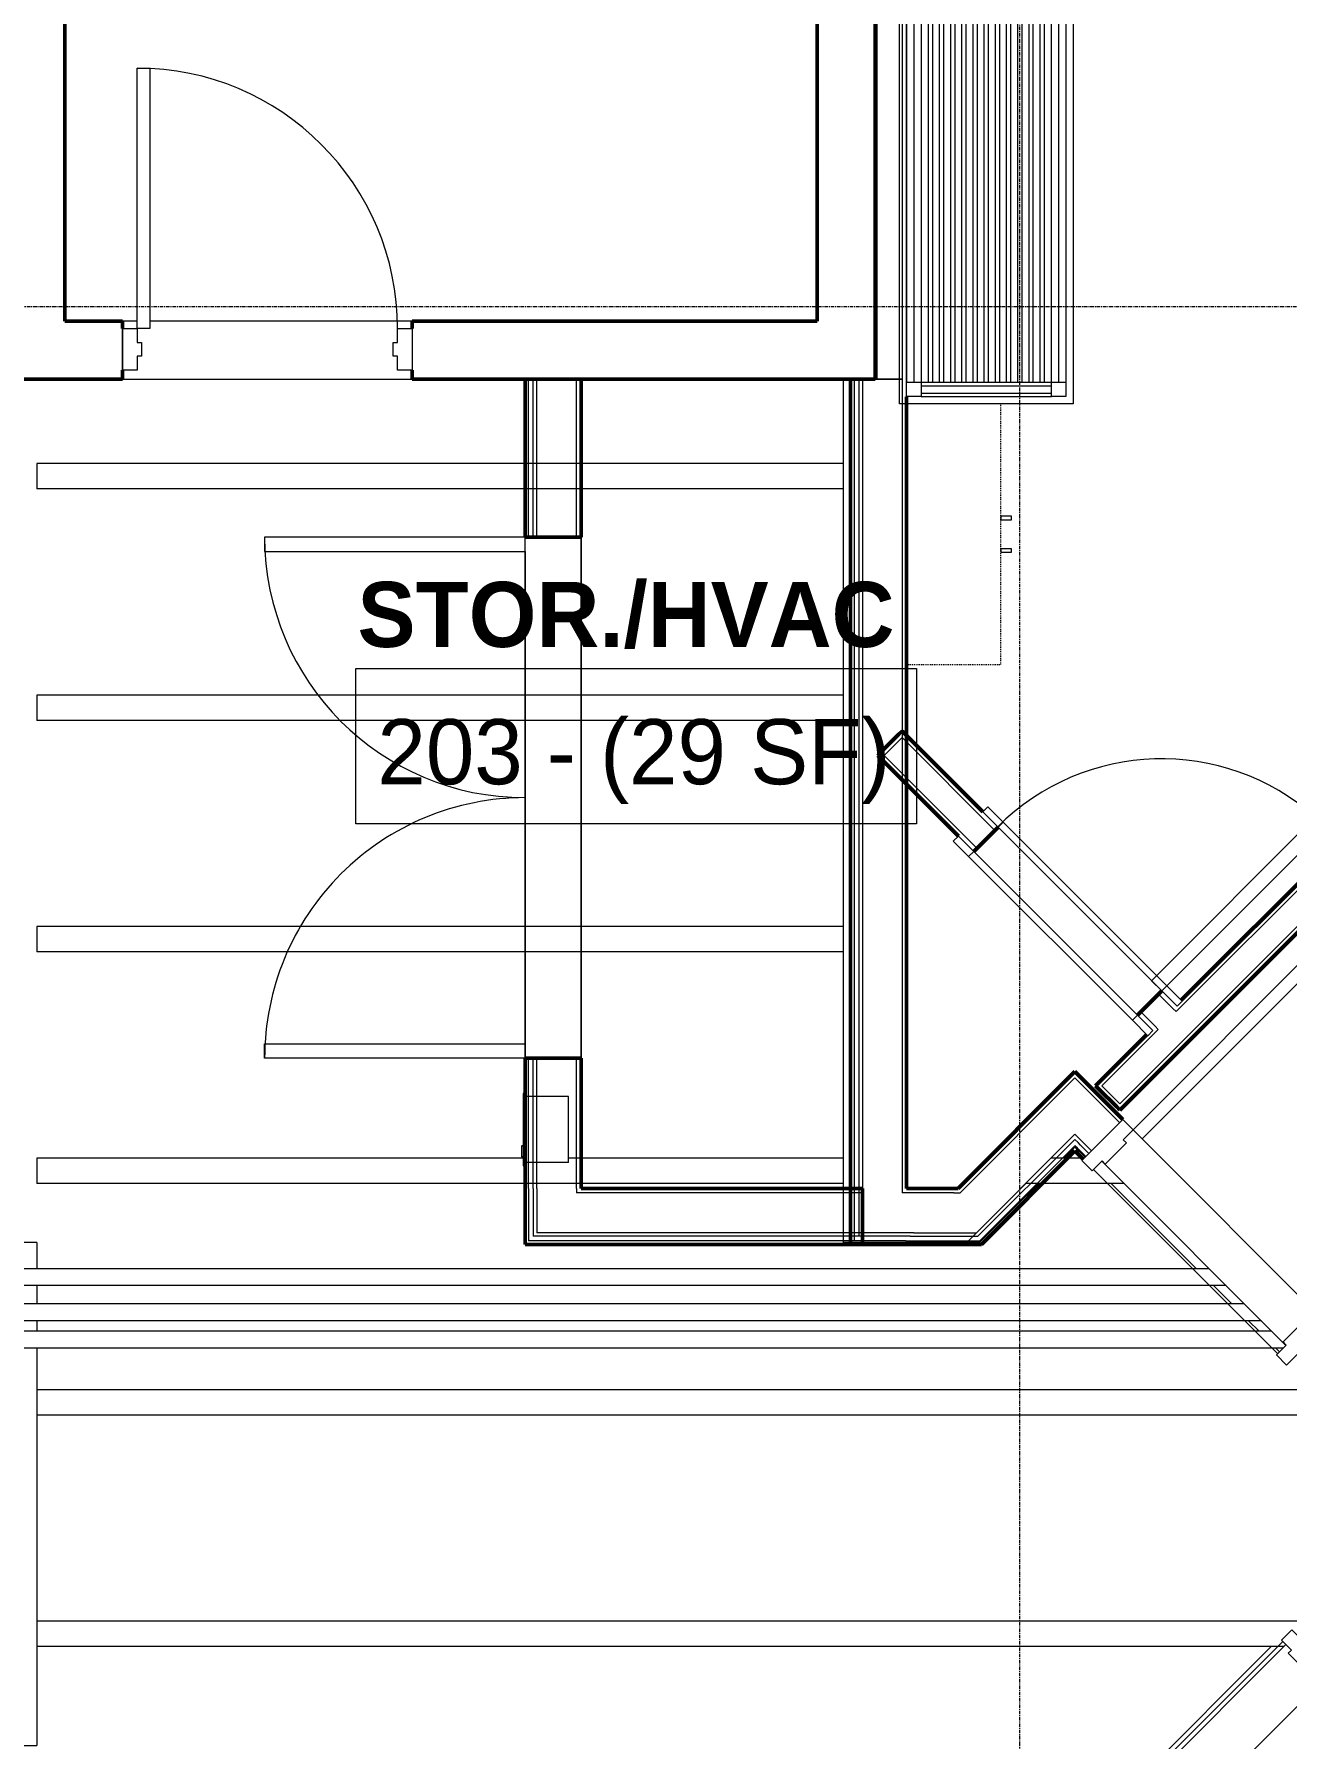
# Model space of a CAD drawing. Header units: inches. Extents: x -4235 to -464, y 9767 to 12359.
# Drawn here: x -2636.6 to -2463.4, y 11649.3 to 11884.9 of the extents above; entities that cross this region are included whole.
import ezdxf

# ---------------------------------------------------------------- set-up
doc = ezdxf.new("R2010")
doc.units = ezdxf.units.IN
doc.header["$MEASUREMENT"] = 0
doc.linetypes.add('Dash', pattern=[0.25, 0.125, -0.125])
doc.linetypes.add('Grid Line 1_2_', pattern=[0.875, 0.5, -0.125, 0.125, -0.125])
for name, color, linetype, lineweight in [('0-1', 7, 'Continuous', 5), ('0-2', 10, 'Continuous', 9), ('A-AREA-IDEN', 2, 'Continuous', 9), ('A-DOOR-1', 10, 'Continuous', 9), ('A-DOOR-2', 50, 'Continuous', 20), ('A-DOOR-FRAM-1', 10, 'Continuous', 9), ('A-DOOR-FRAM-2', 50, 'Continuous', 20), ('A-FLOR-1', 254, 'Continuous', 9), ('A-FLOR-3', 192, 'Continuous', 9), ('A-WALL-1', 7, 'Continuous', 50), ('A-WALL-2', 250, 'Continuous', 13), ('A-WALL-3', 10, 'Continuous', 9), ('A-WALL-4', 254, 'Continuous', 9), ('A-WALL-5', 113, 'Continuous', 9), ('E-FIRE-1', 10, 'Continuous', 9), ('E-FIRE-2', 254, 'Continuous', 9), ('I-WALL-1', 7, 'Continuous', 50), ('I-WALL-2', 10, 'Continuous', 9), ('I-WALL-3', 254, 'Continuous', 9), ('P-PIPE-1', 10, 'Continuous', 9), ('P-PIPE-2', 254, 'Continuous', 9), ('Q-CASE-1', 254, 'Continuous', 9), ('Q-CASE-2', 10, 'Continuous', 9), ('Q-CASE-3', 254, 'Dash', 9), ('Q-CASE-4', 10, 'Dash', 9), ('S-BEAM', 12, 'Continuous', 9), ('S-GRID-1', 1, 'Grid Line 1_2_', 9)]:
    doc.layers.add(name, color=color, linetype=linetype, lineweight=lineweight)
doc.styles.add('Century Gothic', font='ufonts.com_century-gothic.ttf', dxfattribs={"height": 9})
doc.styles.add('Century Gothic_B', font='GOTHICB.TTF', dxfattribs={"height": 9})

# ---------------------------------------------------------------- blocks, each defined once
blk = doc.blocks.new('Bath Vanity - Bath Vanity 72_-2551085-BACKGROUND - RCP - 2ND FLOOR')
at = {"layer": 'Q-CASE-1'}
for p, q in [((-35.26, -1), (-35.26, 0)), ((-35.26, 0), (36.74, 0)), ((36.74, 0), (36.74, -1)), ((36.74, -1.01), (36.74, -5.34)), ((36.74, -5.38), (36.74, -5.75))]:
    blk.add_line(p, q, dxfattribs=at)
at = {"layer": 'Q-CASE-2'}
for p, q in [((-35.26, -24), (-35.26, -1)), ((-34.26, -3), (-34.26, -1)), ((-34.26, -1), (-32.26, -1)), ((33.74, -1), (-32.26, -1)), ((-32.26, -1), (-32.26, -3)), ((33.74, -2), (-32.26, -2)), ((33.74, -3), (33.74, -1)), ((33.74, -1), (35.74, -1)), ((35.74, -1), (35.74, -3)), ((-34.26, -3), (-34.26, -21)), ((-32.26, -3), (-34.26, -3)), ((-33.76, -3), (-33.76, -21)), ((-32.76, -3), (-32.76, -21)), ((33.74, -3), (-32.26, -3)), ((-32.26, -3), (-32.26, -21)), ((-32.26, -4), (33.74, -4)), ((33.74, -4.55), (-32.26, -4.55)), ((33.74, -3), (33.74, -21)), ((35.74, -3), (33.74, -3)), ((34.24, -3), (34.24, -21)), ((35.24, -3), (35.24, -21)), ((35.74, -3), (35.74, -21)), ((-32.26, -5.55), (33.74, -5.55)), ((33.74, -6.09), (-32.26, -6.09)), ((36.74, -5.75), (36.74, -24)), ((-32.26, -7.09), (33.74, -7.09)), ((33.74, -7.64), (-32.26, -7.64)), ((-32.26, -8.64), (33.74, -8.64)), ((33.74, -9.18), (-32.26, -9.18)), ((-32.26, -10.18), (33.74, -10.18)), ((33.74, -10.73), (-32.26, -10.73)), ((-32.26, -11.73), (33.74, -11.73)), ((33.74, -12.27), (-32.26, -12.27)), ((-32.26, -13.27), (33.74, -13.27)), ((33.74, -13.82), (-32.26, -13.82)), ((-32.26, -14.82), (33.74, -14.82)), ((33.74, -15.36), (-32.26, -15.36)), ((-32.26, -16.36), (33.74, -16.36)), ((33.74, -16.91), (-32.26, -16.91)), ((-32.26, -17.91), (33.74, -17.91)), ((33.74, -18.45), (-32.26, -18.45)), ((-34.26, -23), (-34.26, -21)), ((-34.26, -21), (-32.26, -21)), ((-32.26, -19.45), (33.74, -19.45)), ((33.74, -20), (-32.26, -20)), ((-32.26, -21), (33.74, -21)), ((-32.26, -21), (-32.26, -23)), ((33.74, -23), (33.74, -21)), ((33.74, -21), (35.74, -21)), ((35.74, -21), (35.74, -23)), ((-32.26, -23), (-34.26, -23)), ((33.74, -22), (-32.26, -22)), ((33.74, -23), (-32.26, -23)), ((35.74, -23), (33.74, -23)), ((36.74, -24), (-35.26, -24))]:
    blk.add_line(p, q, dxfattribs=at)
blk = doc.blocks.new('SWING - SINGLE - FLUSH - 2-10 x 6-8 - PRIVACY-3199407-BACKGROUND - RCP - 2ND FLOOR')
at = {"layer": 'A-DOOR-1'}
blk.add_arc((17, 2.37), 34.07, 93.3657, 180, dxfattribs=at)
at = {"layer": 'A-DOOR-2'}
for p, q in [((15, 2.37), (15, 36.38)), ((17, 36.38), (15, 36.38)), ((17, 2.37), (17, 36.38)), ((17, 2.37), (15, 2.37))]:
    blk.add_line(p, q, dxfattribs=at)
at = {"layer": 'A-DOOR-FRAM-1'}
for p, q in [((-17, 3.37), (-20, 3.37)), ((-20, 2.37), (-20, 3.37)), ((-20, 2.37), (-17, 2.37)), ((17, 3.37), (-17, 3.37)), ((-17, 2.37), (-17, 3.37)), ((-17, 2.37), (17, 2.37)), ((20, 3.37), (17, 3.37)), ((17, 2.37), (17, 3.37)), ((17, 2.37), (20, 2.37)), ((20, 2.37), (20, 3.37)), ((-17, -2.38), (-20, -2.38)), ((-20, -2.38), (-20, -3.38)), ((-20, -3.38), (-17, -3.38)), ((17, -2.38), (-17, -2.38)), ((-17, -2.38), (-17, -3.38)), ((-17, -3.38), (17, -3.38)), ((20, -2.38), (17, -2.38)), ((17, -2.38), (17, -3.38)), ((17, -3.38), (20, -3.38)), ((20, -2.38), (20, -3.38))]:
    blk.add_line(p, q, dxfattribs=at)
blk = doc.blocks.new('SWING - SINGLE - FLUSH - 2-8 x 6-8 - PASSAGE-3199406-BACKGROUND - RCP - 2ND FLOOR')
at = {"layer": 'A-DOOR-1'}
blk.add_arc((16, 2.37), 32.07, 93.5759, 180, dxfattribs=at)
at = {"layer": 'A-DOOR-2'}
for p, q in [((14, 2.37), (14, 34.38)), ((16, 34.38), (14, 34.38)), ((16, 2.37), (16, 34.38)), ((16, 2.37), (14, 2.37))]:
    blk.add_line(p, q, dxfattribs=at)
at = {"layer": 'A-DOOR-FRAM-1'}
for p, q in [((-16, 3.37), (-19, 3.37)), ((-19, 2.37), (-19, 3.37)), ((-19, 2.37), (-16, 2.37)), ((16, 3.37), (-16, 3.37)), ((-16, 2.37), (-16, 3.37)), ((-16, 2.37), (16, 2.37)), ((19, 3.37), (16, 3.37)), ((16, 2.37), (16, 3.37)), ((16, 2.37), (19, 2.37)), ((19, 2.37), (19, 3.37)), ((-16, -2.38), (-19, -2.38)), ((-19, -2.38), (-19, -3.38)), ((-19, -3.38), (-16, -3.38)), ((16, -2.38), (-16, -2.38)), ((-16, -2.38), (-16, -3.38)), ((-16, -3.38), (16, -3.38)), ((19, -2.38), (16, -2.38)), ((16, -2.38), (16, -3.38)), ((16, -3.38), (19, -3.38)), ((19, -2.38), (19, -3.38))]:
    blk.add_line(p, q, dxfattribs=at)
blk = doc.blocks.new('300 Series Wall Hung Cabinet_326 - 36_-V80-BACKGROUND - RCP - 2ND FLOOR')
at = {"layer": 'Q-CASE-2'}
for p, q in [((-2.01, -13.19), (-2.5, -13.19)), ((-2.5, -13.19), (-2.5, -14.69)), ((-2.01, -14.69), (-2.01, -13.19)), ((2.49, -13.19), (2, -13.19)), ((2, -13.19), (2, -14.69)), ((2.49, -14.69), (2.49, -13.19)), ((-2.5, -14.69), (-2.01, -14.69)), ((2, -14.69), (2.49, -14.69))]:
    blk.add_line(p, q, dxfattribs=at)
at = {"layer": 'Q-CASE-3'}
blk.add_line((18, -0.19), (-18, -0.19), dxfattribs=at)
at = {"layer": 'Q-CASE-4'}
for p, q in [((-18, -0.19), (-18, -13.19)), ((-18, -13.19), (18, -13.19))]:
    blk.add_line(p, q, dxfattribs=at)
blk = doc.blocks.new('CTR - 1st Phase - Unit Layouts_rvt-1-BACKGROUND - RCP - 2ND FLOOR')
at = {"layer": 'A-WALL-1'}
for p, q in [((-2519.51, 11785.65), (-2517.03, 11788.12)), ((-2517.03, 11788.12), (-2516.59, 11788.56)), ((-2516.59, 11788.56), (-2505.43, 11777.4)), ((-2519.95, 11785.2), (-2519.51, 11785.65)), ((-2508.79, 11774.05), (-2519.95, 11785.2)), ((-2477.99, 11751.38), (-2449.38, 11780)), ((-2446.02, 11776.64), (-2486.48, 11736.18)), ((-2503.31, 11775.28), (-2506.67, 11771.92)), ((-2484.04, 11749.3), (-2480.68, 11752.66)), ((-2489.84, 11739.54), (-2482.77, 11746.61)), ((-2489.4, 11739.09), (-2489.84, 11739.54)), ((-2486.92, 11736.62), (-2489.4, 11739.09)), ((-2486.48, 11736.18), (-2486.92, 11736.62))]:
    blk.add_line(p, q, dxfattribs=at)
at = {"layer": 'A-WALL-2'}
for p, q in [((-2519.06, 11785.2), (-2516.59, 11787.68)), ((-2516.59, 11787.68), (-2503.75, 11774.84)), ((-2519.06, 11785.2), (-2506.23, 11772.37)), ((-2446.81, 11781.68), (-2478.7, 11749.79)), ((-2444.34, 11779.2), (-2486.48, 11737.06)), ((-2481.12, 11752.21), (-2479.14, 11750.23)), ((-2483.6, 11749.74), (-2481.62, 11747.76)), ((-2479.14, 11750.23), (-2478.7, 11749.79)), ((-2481.62, 11747.76), (-2481.18, 11747.32)), ((-2481.18, 11747.32), (-2488.96, 11739.54)), ((-2486.48, 11737.06), (-2488.96, 11739.54))]:
    blk.add_line(p, q, dxfattribs=at)
at = {"layer": 'A-WALL-3'}
for p, q in [((-2480.68, 11752.66), (-2503.31, 11775.28)), ((-2506.67, 11771.92), (-2484.04, 11749.3))]:
    blk.add_line(p, q, dxfattribs=at)
at = {"layer": 'A-WALL-4'}
for p, q in [((-2506.67, 11771.92), (-2503.31, 11775.28)), ((-2484.04, 11749.3), (-2480.68, 11752.66))]:
    blk.add_line(p, q, dxfattribs=at)
at = {"layer": 'A-WALL-5'}
for p, q in [((-2492.95, 11905.77), (-2492.95, 11833.77)), ((-2515.95, 11834.77), (-2515.95, 11904.77)), ((-2515.95, 11833.77), (-2515.95, 11834.77)), ((-2492.95, 11833.77), (-2515.95, 11833.77))]:
    blk.add_line(p, q, dxfattribs=at)
at = {"layer": '0-2'}
for name, p, rotation in [('Bath Vanity - Bath Vanity 72_-2551085-BACKGROUND - RCP - 2ND FLOOR', (-2516.95, 11869.04), 90.00000000000723), ('300 Series Wall Hung Cabinet_326 - 36_-V80-BACKGROUND - RCP - 2ND FLOOR', (-2516.14, 11815.77), 89.99999999999038), ('SWING - SINGLE - FLUSH - 2-10 x 6-8 - PRIVACY-3199407-BACKGROUND - RCP - 2ND FLOOR', (-2433.56, 11792.46), 44.99999999999945), ('SWING - SINGLE - FLUSH - 2-8 x 6-8 - PASSAGE-3199406-BACKGROUND - RCP - 2ND FLOOR', (-2493.68, 11762.29), 315.0000000000329)]:
    blk.add_blockref(name, p, dxfattribs=dict(at, rotation=rotation))
blk = doc.blocks.new('HOLLOW METAL - UNIT DOOR-2191978-BACKGROUND - RCP - 2ND FLOOR')
at = {"layer": 'A-DOOR-1'}
blk.add_arc((18, 4.125), 36, 90, 180, dxfattribs=at)
at = {"layer": 'A-DOOR-2'}
for p, q in [((18, 40.125), (16.25, 40.125)), ((16.25, 40.125), (16.25, 4.125)), ((18, 4.125), (18, 40.125)), ((16.25, 4.125), (18, 4.125))]:
    blk.add_line(p, q, dxfattribs=at)
at = {"layer": 'A-DOOR-FRAM-2'}
for p, q in [((-18, 4.125), (-20, 4.125)), ((-20, 4.125), (-20, -3.875)), ((-18, 2.1875), (-18, 4.125)), ((18, 4.125), (18, 2.1875)), ((20, 4.125), (18, 4.125)), ((20, -3.875), (20, 4.125)), ((-17.375, 2.1875), (-18, 2.1875)), ((-17.375, -1.9375), (-17.375, 2.1875)), ((18, 2.1875), (17.375, 2.1875)), ((17.375, 2.1875), (17.375, -1.9375)), ((-18, -3.875), (-18, -1.9375)), ((-18, -1.9375), (-17.375, -1.9375)), ((17.375, -1.9375), (18, -1.9375)), ((18, -1.9375), (18, -3.875)), ((-20, -3.875), (-18, -3.875)), ((18, -3.875), (20, -3.875))]:
    blk.add_line(p, q, dxfattribs=at)
blk = doc.blocks.new('HOLLOW METAL - UNIT DOOR-2191977-BACKGROUND - RCP - 2ND FLOOR')
at = {"layer": 'A-DOOR-1'}
blk.add_arc((18, -4.125), 36, 180, 270, dxfattribs=at)
at = {"layer": 'A-DOOR-2'}
for p, q in [((16.25, -4.125), (18, -4.125)), ((16.25, -40.125), (16.25, -4.125)), ((18, -4.125), (18, -40.125)), ((18, -40.125), (16.25, -40.125))]:
    blk.add_line(p, q, dxfattribs=at)
at = {"layer": 'A-DOOR-FRAM-2'}
for p, q in [((-20, 3.875), (-18, 3.875)), ((-20, -4.125), (-20, 3.875)), ((-18, 3.875), (-18, 1.9375)), ((18, 3.875), (20, 3.875)), ((18, 1.9375), (18, 3.875)), ((20, 3.875), (20, -4.125)), ((-18, 1.9375), (-17.375, 1.9375)), ((-17.375, 1.9375), (-17.375, -2.1875)), ((17.375, 1.9375), (18, 1.9375)), ((17.375, -2.1875), (17.375, 1.9375)), ((-18, -2.1875), (-18, -4.125)), ((-17.375, -2.1875), (-18, -2.1875)), ((18, -2.1875), (17.375, -2.1875)), ((18, -4.125), (18, -2.1875)), ((-18, -4.125), (-20, -4.125)), ((20, -4.125), (18, -4.125))]:
    blk.add_line(p, q, dxfattribs=at)
blk = doc.blocks.new('HOLLOW METAL - DOUBLE - 6-0 x 6-8 - 20MIN_-2194248-BACKGROUND - RCP - 2ND FLOOR')
at = {"layer": 'A-DOOR-1'}
for centre, start, end in [((-36, 3.875), 360, 90), ((36, 3.875), 90, 180)]:
    blk.add_arc(centre, 36, start, end, dxfattribs=at)
at = {"layer": 'A-DOOR-2'}
for p, q in [((-36, 3.875), (-36, 39.875)), ((-36, 39.875), (-34, 39.875)), ((-34, 39.875), (-34, 3.875)), ((36, 39.875), (34, 39.875)), ((34, 39.875), (34, 3.875)), ((36, 3.875), (36, 39.875)), ((-34, 3.875), (-36, 3.875)), ((34, 3.875), (36, 3.875))]:
    blk.add_line(p, q, dxfattribs=at)
blk = doc.blocks.new('104416 - Fire Extinguishers - Wall - Class A - Light - 2A-2205533-BACKGROUND - RCP - 2ND FLOOR')
at = {"layer": 'E-FIRE-1'}
for p, q in [((13.19, 4.13), (13.19, 3.87)), ((23.19, 4.13), (13.19, 4.13)), ((23.19, 4.13), (13.19, 4.13)), ((13.19, 3.87), (13.19, 4.13)), ((22.75, 3.87), (13.63, 3.87)), ((14.41, 4.13), (14.41, 4.38)), ((15.91, 4.38), (14.44, 4.38)), ((14.44, 4.38), (14.44, 4.13)), ((15.91, 4.13), (15.91, 4.38)), ((15.94, 4.13), (15.94, 4.38)), ((23.19, 3.87), (23.19, 4.13)), ((23.19, 3.87), (23.19, 4.13))]:
    blk.add_line(p, q, dxfattribs=at)
at = {"layer": 'E-FIRE-2'}
for p, q in [((13.19, 3.87), (23.19, 3.87)), ((13.63, -2.12), (13.63, 3.87)), ((22.75, -2.12), (22.75, 3.87)), ((13.63, -2.12), (22.75, -2.12))]:
    blk.add_line(p, q, dxfattribs=at)
blk = doc.blocks.new('CTR - 1st Phase - Common Walls_rvt-1-BACKGROUND - RCP - 2ND FLOOR')
at = {"layer": 'A-WALL-1'}
blk.add_line((-2520.32, 11837.19), (-2520.32, 12085.15), dxfattribs=at)
at = {"layer": 'A-WALL-2'}
for p, q in [((-2520.07, 12085.15), (-2520.07, 11837.19)), ((-2516.57, 12085.15), (-2516.57, 11837.19)), ((-2568.2, 11815.36), (-2568.2, 11837.19)), ((-2567.57, 11815.36), (-2567.57, 11837.19)), ((-2567.07, 11815.36), (-2567.07, 11837.19)), ((-2561.57, 11815.36), (-2561.57, 11837.19)), ((-2523.2, 11837.19), (-2523.2, 11725.36)), ((-2522.57, 11837.19), (-2522.57, 11725.36)), ((-2522.07, 11837.19), (-2522.07, 11725.36)), ((-2520.32, 11837.19), (-2520.07, 11837.19)), ((-2520.07, 11837.19), (-2520.32, 11837.19)), ((-2520.07, 11837.19), (-2516.57, 11837.19)), ((-2516.57, 11837.19), (-2520.07, 11837.19)), ((-2516.57, 11837.19), (-2516.57, 11725.36)), ((-2568.2, 11725.36), (-2568.2, 11743.36)), ((-2567.57, 11725.36), (-2567.57, 11743.36)), ((-2567.07, 11725.36), (-2567.07, 11743.36)), ((-2561.57, 11725.36), (-2561.57, 11743.36)), ((-2492.69, 11740.62), (-2508.57, 11724.74)), ((-2488.8, 11736.73), (-2492.69, 11740.62)), ((-2487.65, 11735.58), (-2488.8, 11736.73)), ((-2486.5, 11734.43), (-2487.65, 11735.58)), ((-2492.69, 11732.84), (-2506.29, 11719.24)), ((-2492.69, 11732.13), (-2506.09, 11718.74)), ((-2492.69, 11731.25), (-2505.83, 11718.11)), ((-2492.34, 11732.49), (-2492.69, 11732.84)), ((-2492.25, 11731.69), (-2492.69, 11732.13)), ((-2492.34, 11730.9), (-2492.69, 11731.25)), ((-2491.54, 11731.69), (-2492.34, 11732.49)), ((-2491.19, 11729.75), (-2492.34, 11730.9)), ((-2491.9, 11731.34), (-2492.25, 11731.69)), ((-2490.75, 11730.19), (-2491.9, 11731.34)), ((-2490.39, 11730.54), (-2491.54, 11731.69)), ((-2568.2, 11725.36), (-2568.2, 11718.74)), ((-2567.57, 11725.36), (-2567.57, 11719.24)), ((-2567.07, 11725.36), (-2567.07, 11724.74)), ((-2567.07, 11724.74), (-2567.07, 11719.24)), ((-2561.57, 11725.36), (-2561.57, 11724.74)), ((-2522.07, 11724.74), (-2561.57, 11724.74)), ((-2523.2, 11725.36), (-2523.2, 11718.74)), ((-2522.57, 11725.36), (-2522.57, 11719.24)), ((-2522.07, 11725.36), (-2522.07, 11724.74)), ((-2522.07, 11724.74), (-2522.07, 11719.24)), ((-2516.57, 11725.36), (-2516.57, 11724.74)), ((-2509.45, 11724.74), (-2516.57, 11724.74)), ((-2509.45, 11724.74), (-2508.57, 11724.74)), ((-2567.57, 11719.24), (-2567.57, 11718.74)), ((-2522.07, 11719.24), (-2567.07, 11719.24)), ((-2522.57, 11719.24), (-2522.57, 11718.74)), ((-2514.95, 11719.24), (-2522.07, 11719.24)), ((-2514.95, 11719.24), (-2514.07, 11719.24)), ((-2514.07, 11719.24), (-2506.29, 11719.24)), ((-2568.2, 11718.74), (-2568.2, 11718.11)), ((-2522.07, 11718.11), (-2568.2, 11718.11)), ((-2522.07, 11718.74), (-2567.57, 11718.74)), ((-2523.2, 11718.74), (-2523.2, 11718.11)), ((-2516.08, 11718.11), (-2523.2, 11718.11)), ((-2515.45, 11718.74), (-2522.57, 11718.74)), ((-2516.08, 11718.11), (-2506.71, 11718.11)), ((-2515.45, 11718.74), (-2506.79, 11718.74)), ((-2506.79, 11718.74), (-2506.09, 11718.74)), ((-2506.71, 11718.11), (-2505.83, 11718.11))]:
    blk.add_line(p, q, dxfattribs=at)
at = {"layer": 'A-WALL-3'}
blk.add_line((-2520.32, 11837.19), (-2520.32, 12084.46), dxfattribs=at)
at = {"layer": 'I-WALL-1'}
for p, q in [((-2568.7, 11815.36), (-2568.7, 11837.19)), ((-2568.7, 11837.19), (-2560.95, 11837.19)), ((-2560.95, 11837.19), (-2560.95, 11815.36)), ((-2523.7, 11725.36), (-2523.7, 11837.19)), ((-2523.7, 11837.19), (-2520.32, 11837.19)), ((-2515.95, 11834.77), (-2515.95, 11725.36)), ((-2560.95, 11815.36), (-2568.7, 11815.36)), ((-2568.7, 11725.36), (-2568.7, 11743.36)), ((-2568.7, 11743.36), (-2560.95, 11743.36)), ((-2560.95, 11743.36), (-2560.95, 11725.36)), ((-2508.83, 11725.36), (-2492.69, 11741.5)), ((-2492.69, 11741.5), (-2492.25, 11741.06)), ((-2492.25, 11741.06), (-2487.21, 11736.02)), ((-2487.21, 11736.02), (-2486.06, 11734.87)), ((-2492.69, 11730.54), (-2505.62, 11717.61)), ((-2491.54, 11729.39), (-2492.69, 11730.54)), ((-2568.7, 11718.11), (-2568.7, 11725.36)), ((-2560.95, 11725.36), (-2522.07, 11725.36)), ((-2523.7, 11718.11), (-2523.7, 11725.36)), ((-2522.07, 11725.36), (-2522.07, 11717.61)), ((-2515.95, 11725.36), (-2508.83, 11725.36)), ((-2568.7, 11717.61), (-2568.7, 11718.11)), ((-2522.07, 11717.61), (-2568.7, 11717.61)), ((-2523.7, 11717.61), (-2523.7, 11718.11)), ((-2516.58, 11717.61), (-2523.7, 11717.61)), ((-2506.33, 11717.61), (-2516.58, 11717.61)), ((-2505.62, 11717.61), (-2506.33, 11717.61))]:
    blk.add_line(p, q, dxfattribs=at)
at = {"layer": 'I-WALL-2'}
for p, q in [((-2568.7, 11837.19), (-2560.95, 11837.19)), ((-2568.7, 11813.36), (-2568.7, 11815.36)), ((-2568.7, 11813.36), (-2568.7, 11745.36)), ((-2560.95, 11743.36), (-2560.95, 11815.36)), ((-2568.7, 11743.36), (-2568.7, 11745.36)), ((-2568.7, 11738.05), (-2568.7, 11738.49)), ((-2459.19, 11708), (-2483.41, 11732.22)), ((-2568.7, 11728.49), (-2568.7, 11728.93)), ((-2490.13, 11727.98), (-2464.67, 11702.52)), ((-2523.7, 11717.89), (-2523.7, 11717.63)), ((-2522.07, 11717.61), (-2523.7, 11717.61)), ((-2522.07, 11717.61), (-2523.7, 11717.61)), ((-2522.07, 11717.61), (-2522.07, 11717.89)), ((-2463.97, 11662.75), (-2489.42, 11637.29)), ((-2482.7, 11633.05), (-2458.49, 11657.27))]:
    blk.add_line(p, q, dxfattribs=at)
at = {"layer": 'I-WALL-3'}
for p, q in [((-2568.7, 11815.36), (-2568.7, 11837.19)), ((-2560.95, 11837.19), (-2560.95, 11725.36)), ((-2560.95, 11815.36), (-2568.7, 11815.36)), ((-2568.7, 11745.36), (-2568.7, 11813.36)), ((-2560.95, 11743.36), (-2568.7, 11743.36)), ((-2568.7, 11738.49), (-2568.7, 11743.36)), ((-2492.69, 11730.54), (-2505.62, 11717.61)), ((-2491.54, 11729.39), (-2492.69, 11730.54)), ((-2568.7, 11725.36), (-2568.7, 11728.49)), ((-2464.67, 11702.52), (-2490.13, 11727.98)), ((-2568.7, 11725.36), (-2568.7, 11717.61)), ((-2560.95, 11725.36), (-2524.7, 11725.36)), ((-2523.7, 11717.61), (-2568.7, 11717.61)), ((-2516.58, 11717.61), (-2522.07, 11717.61)), ((-2516.58, 11717.61), (-2505.62, 11717.61)), ((-2489.42, 11637.29), (-2463.97, 11662.75))]:
    blk.add_line(p, q, dxfattribs=at)
at = {"layer": 'P-PIPE-1'}
for p, q in [((-2721.68, 11714.31), (-2476.46, 11714.31)), ((-2474.08, 11711.93), (-2721.68, 11711.93)), ((-2721.68, 11709.44), (-2471.58, 11709.44)), ((-2469.21, 11707.06), (-2721.68, 11707.06)), ((-2721.68, 11705.68), (-2467.83, 11705.68)), ((-2465.45, 11703.3), (-2721.68, 11703.3))]:
    blk.add_line(p, q, dxfattribs=at)
at = {"layer": 'P-PIPE-2'}
for p, q in [((-2476.46, 11714.31), (-2474.16, 11714.31)), ((-2471.78, 11711.93), (-2474.08, 11711.93)), ((-2471.58, 11709.44), (-2469.29, 11709.44)), ((-2466.91, 11707.06), (-2469.21, 11707.06)), ((-2467.83, 11705.68), (-2465.53, 11705.68)), ((-2463.89, 11703.3), (-2465.45, 11703.3))]:
    blk.add_line(p, q, dxfattribs=at)
at = {"layer": '0-2'}
for name, p, rotation in [('HOLLOW METAL - DOUBLE - 6-0 x 6-8 - 20MIN_-2194248-BACKGROUND - RCP - 2ND FLOOR', (-2564.82, 11779.36), 89.99999999999577), ('HOLLOW METAL - UNIT DOOR-2191977-BACKGROUND - RCP - 2ND FLOOR', (-2474.84, 11717.81), 134.9999999999988), ('104416 - Fire Extinguishers - Wall - Class A - Light - 2A-2205533-BACKGROUND - RCP - 2ND FLOOR', (-2564.82, 11715.3), 89.99999999999577), ('HOLLOW METAL - UNIT DOOR-2191978-BACKGROUND - RCP - 2ND FLOOR', (-2474.13, 11647.46), 225.0000000000052)]:
    blk.add_blockref(name, p, dxfattribs=dict(at, rotation=rotation))
blk = doc.blocks.new('HOLLOW METAL - STAIR DOOR 3-0 x 7-0-2453424-BACKGROUND - RCP - 2ND FLOOR')
at = {"layer": 'A-DOOR-1'}
blk.add_arc((18, -3.25), 36, 180, 270, dxfattribs=at)
at = {"layer": 'A-DOOR-2'}
for p, q in [((16.25, -3.25), (18, -3.25)), ((16.25, -39.25), (16.25, -3.25)), ((18, -3.25), (18, -39.25)), ((18, -39.25), (16.25, -39.25))]:
    blk.add_line(p, q, dxfattribs=at)
at = {"layer": 'A-DOOR-FRAM-2'}
for p, q in [((-20, 2.5), (-18, 2.5)), ((-20, -3.25), (-20, 2.5)), ((-18, 2.5), (-18, 0.5625)), ((18, 2.5), (20, 2.5)), ((18, 0.5625), (18, 2.5)), ((20, 2.5), (20, -3.25)), ((-18, 0.5625), (-17.375, 0.5625)), ((-17.375, 0.5625), (-17.375, -1.3125)), ((17.375, 0.5625), (18, 0.5625)), ((17.375, -1.3125), (17.375, 0.5625)), ((-18, -1.3125), (-18, -3.25)), ((-17.375, -1.3125), (-18, -1.3125)), ((18, -1.3125), (17.375, -1.3125)), ((18, -3.25), (18, -1.3125)), ((-18, -3.25), (-20, -3.25)), ((20, -3.25), (18, -3.25))]:
    blk.add_line(p, q, dxfattribs=at)
blk = doc.blocks.new('CTR - 1st Phase -Stairs _ Elevators_rvt-1-BACKGROUND - RCP - 2ND FLOOR')
at = {"layer": 'A-FLOR-1'}
for p, q in [((-2632.32, 11845.19), (-2632.32, 11930.19)), ((-2528.32, 11930.19), (-2528.32, 11845.19)), ((-2622.32, 11845.19), (-2632.32, 11845.19)), ((-2528.32, 11845.19), (-2620.57, 11845.19))]:
    blk.add_line(p, q, dxfattribs=at)
at = {"layer": 'A-WALL-1'}
for p, q in [((-2632.32, 12077.19), (-2632.32, 11845.19)), ((-2528.32, 11845.19), (-2528.32, 12077.19)), ((-2520.32, 12077.19), (-2520.32, 11845.19)), ((-2632.32, 11845.19), (-2624.32, 11845.19)), ((-2624.32, 11845.19), (-2624.32, 11844.19)), ((-2584.32, 11845.19), (-2528.32, 11845.19)), ((-2584.32, 11844.19), (-2584.32, 11845.19)), ((-2520.32, 11845.19), (-2520.32, 11837.19)), ((-2624.32, 11837.19), (-2640.32, 11837.19)), ((-2624.32, 11838.44), (-2624.32, 11837.19)), ((-2584.32, 11837.19), (-2584.32, 11838.44)), ((-2520.32, 11837.19), (-2584.32, 11837.19))]:
    blk.add_line(p, q, dxfattribs=at)
at = {"layer": 'A-WALL-3'}
for p, q in [((-2622.32, 11845.19), (-2624.32, 11845.19)), ((-2624.32, 11844.19), (-2624.32, 11838.44)), ((-2584.32, 11845.19), (-2620.57, 11845.19)), ((-2584.32, 11844.19), (-2584.32, 11838.44)), ((-2624.32, 11837.19), (-2584.32, 11837.19))]:
    blk.add_line(p, q, dxfattribs=at)
at = {"layer": 'A-WALL-4'}
for p, q in [((-2624.32, 11845.19), (-2624.32, 11844.19)), ((-2584.32, 11845.19), (-2584.32, 11844.19)), ((-2624.32, 11838.44), (-2624.32, 11837.19)), ((-2584.32, 11838.44), (-2584.32, 11837.19))]:
    blk.add_line(p, q, dxfattribs=at)
at = {"layer": '0-2', "rotation": 180}
blk.add_blockref('HOLLOW METAL - STAIR DOOR 3-0 x 7-0-2453424-BACKGROUND - RCP - 2ND FLOOR', (-2604.32, 11840.94), dxfattribs=at)
blk = doc.blocks.new('Dimension Lumber - LVL - 3_5X5_5-V269-BACKGROUND - RCP - 2ND FLOOR')
at = {"layer": 'S-BEAM'}
for p, q in [((-55.7375, 1.75), (-19.4875, 1.75)), ((-19.4875, 1.75), (-11.7375, 1.75)), ((-11.7375, 1.75), (55.7375, 1.75)), ((55.7375, -1.75), (55.7375, 1.75)), ((-55.7375, -1.75), (-19.4875, -1.75)), ((-19.4875, -1.75), (-11.7375, -1.75)), ((-11.7375, -1.75), (55.7375, -1.75))]:
    blk.add_line(p, q, dxfattribs=at)
blk = doc.blocks.new('Dimension Lumber - LVL - 3_5X5_5-V270-BACKGROUND - RCP - 2ND FLOOR')
at = {"layer": 'S-BEAM'}
for p, q in [((-7.13, 1.75), (-4.83, 1.75)), ((-4.83, 1.75), (4.17, 1.75)), ((4.17, 1.75), (6.47, 1.75)), ((-1.62, -1.75), (-1.33, -1.75)), ((-1.33, -1.75), (0.67, -1.75)), ((0.67, -1.75), (2.97, -1.75))]:
    blk.add_line(p, q, dxfattribs=at)
blk = doc.blocks.new('Dimension Lumber - LVL - 3_5X5_5-2692540-BACKGROUND - RCP - 2ND FLOOR')
at = {"layer": 'S-BEAM'}
for p, q in [((-90.7, 1.75), (-88.4, 1.75)), ((-88.4, 1.75), (91.58, 1.75)), ((-87.2, -1.75), (-84.9, -1.75)), ((-84.9, -1.75), (91.58, -1.75))]:
    blk.add_line(p, q, dxfattribs=at)
blk = doc.blocks.new('Dimension Lumber - LVL - 3_5X5_5-2692541-BACKGROUND - RCP - 2ND FLOOR')
at = {"layer": 'S-BEAM'}
for p, q in [((-84.46, 1.75), (-83.58, 1.75)), ((-83.58, 1.75), (87.92, 1.75)), ((-87.92, -1.75), (-87.08, -1.75)), ((-87.08, -1.75), (87.92, -1.75))]:
    blk.add_line(p, q, dxfattribs=at)
blk = doc.blocks.new('Dimension Lumber - LVL - 3_5X5_5-V272-BACKGROUND - RCP - 2ND FLOOR')
at = {"layer": 'S-BEAM'}
for p, q in [((-55.74, 1.75), (-19.49, 1.75)), ((-19.46, 1.75), (-13.36, 1.75)), ((-13.34, 1.75), (-12.86, 1.75)), ((-12.84, 1.75), (-12.24, 1.75)), ((-12.22, 1.75), (-11.74, 1.75)), ((-11.74, 1.75), (55.74, 1.75)), ((55.74, -1.75), (55.74, 1.75)), ((-55.74, -1.75), (-19.49, -1.75)), ((-19.49, -1.75), (-17.74, -1.75)), ((-11.49, -1.75), (55.74, -1.75))]:
    blk.add_line(p, q, dxfattribs=at)
blk = doc.blocks.new('Dimension Lumber - LVL - 3_5X5_5-V274-BACKGROUND - RCP - 2ND FLOOR')
at = {"layer": 'S-BEAM'}
for p, q in [((-34.76, 1.75), (-34.76, 0.97)), ((-34.76, 1.75), (-31.18, 1.75)), ((-34.76, 0.97), (-34.76, -1.75)), ((-28.81, 1.75), (-26.31, 1.75)), ((-23.93, 1.75), (-22.55, 1.75)), ((-20.18, 1.75), (34.76, 1.75)), ((34.76, -1.75), (34.76, 1.75)), ((-34.76, -1.75), (-34.49, -1.75)), ((-34.49, -1.75), (-31.18, -1.75)), ((-28.81, -1.75), (-26.31, -1.75)), ((-23.93, -1.75), (-22.55, -1.75)), ((-20.18, -1.75), (34.76, -1.75))]:
    blk.add_line(p, q, dxfattribs=at)

msp = doc.modelspace()

# ---------------------------------------------------------------- linework, layer by layer
at = {"layer": 'A-AREA-IDEN', "flags": 128}
msp.add_lwpolyline([(-2592.1, 11797.21), (-2514.59, 11797.21), (-2514.59, 11775.72), (-2592.1, 11775.72)], close=True, dxfattribs=at)
at = {"layer": 'A-FLOR-3'}
for p, q in [((-2520.32, 11837.19), (-2520.32, 12084.46)), ((-2638.7, 11837.19), (-2520.32, 11837.19)), ((-2524.7, 11724.78), (-2524.7, 11837.19)), ((-2492.69, 11732.84), (-2507.64, 11717.89)), ((-2494.22, 11729.54), (-2492.69, 11731.07)), ((-2490.39, 11730.54), (-2492.69, 11732.84)), ((-2492.69, 11731.07), (-2491.28, 11729.66)), ((-2463.52, 11703.67), (-2488.98, 11729.13)), ((-2524.7, 11718.77), (-2524.7, 11724.74)), ((-2505.77, 11717.99), (-2497.72, 11726.04)), ((-2487.66, 11726.04), (-2475.92, 11714.3)), ((-2524.7, 11718.15), (-2524.7, 11718.74)), ((-2524.7, 11717.89), (-2524.7, 11718.11)), ((-2507.64, 11717.89), (-2524.7, 11717.89)), ((-2507.54, 11717.99), (-2505.77, 11717.99)), ((-2473.55, 11711.93), (-2471.05, 11709.43)), ((-2468.68, 11707.06), (-2467.29, 11705.68)), ((-2464.92, 11703.3), (-2464.41, 11702.79)), ((-2465.56, 11662.04), (-2492.69, 11634.91)), ((-2488.98, 11636.85), (-2463.52, 11662.31))]:
    msp.add_line(p, q, dxfattribs=at)
at = {"layer": 'S-GRID-1'}
for p, q in [((-2500.32, 9836.18), (-2500.32, 12309.48)), ((-464.45, 11847.19), (-4185.7, 11847.19))]:
    msp.add_line(p, q, dxfattribs=at)

# ---------------------------------------------------------------- block references
at = {"layer": '0-1'}
for name in ['CTR - 1st Phase - Unit Layouts_rvt-1-BACKGROUND - RCP - 2ND FLOOR', 'CTR - 1st Phase - Common Walls_rvt-1-BACKGROUND - RCP - 2ND FLOOR', 'CTR - 1st Phase -Stairs _ Elevators_rvt-1-BACKGROUND - RCP - 2ND FLOOR']:
    msp.add_blockref(name, (0, 0), dxfattribs=at)
at = {"layer": 'S-BEAM'}
for name, p, rotation in [('Dimension Lumber - LVL - 3_5X5_5-V269-BACKGROUND - RCP - 2ND FLOOR', (-2580.44, 11823.79), 180), ('Dimension Lumber - LVL - 3_5X5_5-V269-BACKGROUND - RCP - 2ND FLOOR', (-2580.44, 11791.79), 180), ('Dimension Lumber - LVL - 3_5X5_5-V269-BACKGROUND - RCP - 2ND FLOOR', (-2580.44, 11759.79), 180), ('Dimension Lumber - LVL - 3_5X5_5-V272-BACKGROUND - RCP - 2ND FLOOR', (-2580.44, 11727.79), 180), ('Dimension Lumber - LVL - 3_5X5_5-V270-BACKGROUND - RCP - 2ND FLOOR', (-2493.02, 11727.79), 180), ('Dimension Lumber - LVL - 3_5X5_5-V274-BACKGROUND - RCP - 2ND FLOOR', (-2637.92, 11683.13), 269.9999999999994), ('Dimension Lumber - LVL - 3_5X5_5-2692540-BACKGROUND - RCP - 2ND FLOOR', (-2544.59, 11695.79), 180), ('Dimension Lumber - LVL - 3_5X5_5-2692541-BACKGROUND - RCP - 2ND FLOOR', (-2548.25, 11663.79), 180)]:
    msp.add_blockref(name, p, dxfattribs=dict(at, rotation=rotation))

# ---------------------------------------------------------------- texts
at = {"layer": 'A-AREA-IDEN', "char_height": 9, "attachment_point": 1}
for s, insert, width, style in [('STOR./HVAC', (-2591.86, 11809.18), 93.021, 'Century Gothic_B'), ('203 - (29 SF)', (-2589.1, 11790.21), 86.355, 'Century Gothic')]:
    msp.add_mtext(s, dxfattribs=dict(at, insert=insert, width=width, style=style))

doc.saveas('drawing.dxf')
